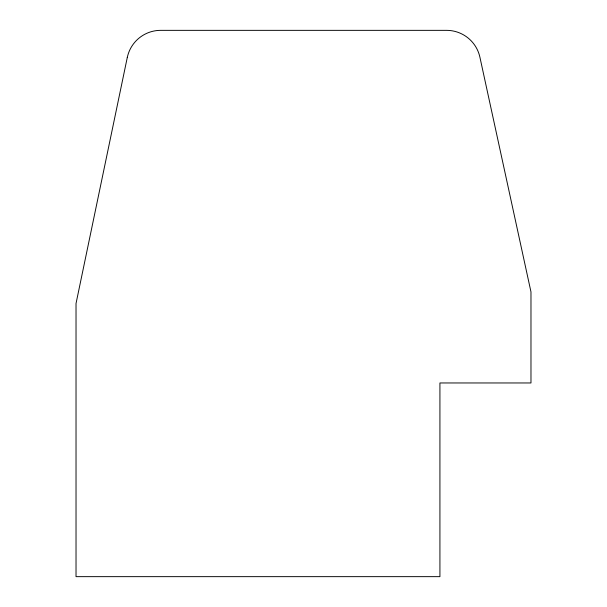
<?xml version="1.0" encoding="UTF-8"?>
<svg xmlns="http://www.w3.org/2000/svg" width="607" height="607" viewBox="0 0 607 607"><rect width="100%" height="100%" fill="white"/><g stroke="black" fill="none" stroke-linecap="round" stroke-linejoin="round"><path stroke-width="0.91" d="M127.273 57.528L76.027 303.5L76.027 576.65L439.923 576.65L439.923 382.964L530.973 382.964L530.973 291.914L479.917 57.233A34.144 34.144 0 0 0 446.547 30.35L160.696 30.35A34.144 34.144 0 0 0 127.273 57.528"/></g></svg>
